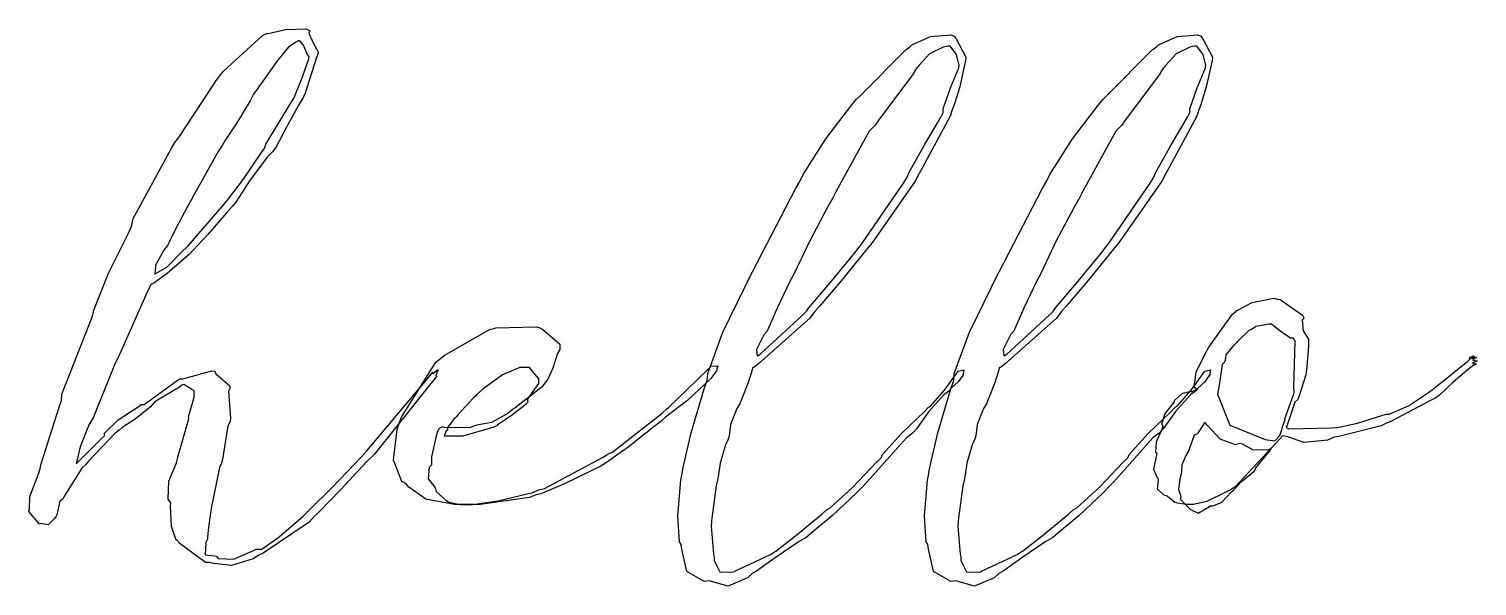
# Model space of a CAD drawing. Extents: x 0 to 34.6, y 0.2 to 6.
# Drawn here: x 0 to 14.92, y 0.22 to 5.97 of the extents above; entities that cross this region are included whole.
import ezdxf

# ---------------------------------------------------------------- set-up
doc = ezdxf.new("R2010")
doc.units = 0
doc.layers.get('0').update_dxf_attribs({"linetype": 'CONTINUOUS'})

msp = doc.modelspace()

# ---------------------------------------------------------------- linework, layer by layer
at = {"color": 0}
for p, q in [((2.00367, 5.53007), (2.40605, 5.8994)), ((2.40605, 5.8994), (2.44464, 5.92145)), ((2.44464, 5.92145), (2.46255, 5.92145)), ((2.46255, 5.92145), (2.64308, 5.96)), ((2.64308, 5.96), (2.8553, 5.96692)), ((2.74919, 5.83046), (2.6734, 5.78086)), ((2.77537, 5.84426), (2.74919, 5.83046)), ((2.78777, 5.84426), (2.77537, 5.84426)), ((2.82636, 5.80016), (2.78777, 5.84426)), ((2.8553, 5.96692), (2.89112, 5.949)), ((2.89112, 5.949), (2.88286, 5.92282)), ((2.88286, 5.92282), (2.92558, 5.82358)), ((2.92558, 5.82358), (2.97794, 5.73264)), ((9.0992, 5.80429), (9.29072, 5.88836)), ((9.29072, 5.88836), (9.50433, 5.90765)), ((9.50433, 5.90765), (9.53604, 5.89386)), ((9.53604, 5.89386), (9.55393, 5.86631)), ((9.55393, 5.86631), (9.65454, 5.67475)), ((11.6417, 5.80429), (11.8332, 5.88836)), ((11.8332, 5.88836), (12.0468, 5.90765)), ((12.0468, 5.90765), (12.0785, 5.89386)), ((12.0785, 5.89386), (12.0964, 5.86631)), ((12.0964, 5.86631), (12.197, 5.67475)), ((2.59347, 5.68441), (2.56866, 5.65686)), ((2.61276, 5.70921), (2.59347, 5.68441)), ((2.6734, 5.78086), (2.61276, 5.70921)), ((2.86356, 5.70646), (2.82636, 5.80016)), ((2.88561, 5.68441), (2.86356, 5.70646)), ((2.88148, 5.65824), (2.88561, 5.68441)), ((2.97381, 5.70646), (2.96278, 5.672)), ((2.97794, 5.73264), (2.97381, 5.70646)), ((8.56728, 5.27925), (9.03443, 5.75331)), ((9.03443, 5.75331), (9.07852, 5.78362)), ((9.07852, 5.78362), (9.0992, 5.80429)), ((9.27971, 5.71197), (9.17222, 5.59209)), ((9.42026, 5.77811), (9.27971, 5.71197)), ((9.4699, 5.78915), (9.42026, 5.77811)), ((9.49194, 5.78915), (9.4699, 5.78915)), ((9.55809, 5.70371), (9.49194, 5.78915)), ((9.58152, 5.60447), (9.55809, 5.70371)), ((9.65454, 5.67475), (9.65179, 5.64032)), ((11.1097, 5.27925), (11.5769, 5.75331)), ((11.5769, 5.75331), (11.621, 5.78362)), ((11.621, 5.78362), (11.6417, 5.80429)), ((11.8222, 5.71197), (11.7147, 5.59209)), ((11.9628, 5.77811), (11.8222, 5.71197)), ((12.0124, 5.78915), (11.9628, 5.77811)), ((12.0344, 5.78915), (12.0124, 5.78915)), ((12.1006, 5.70371), (12.0344, 5.78915)), ((12.124, 5.60447), (12.1006, 5.70371)), ((12.197, 5.67475), (12.1943, 5.64032)), ((1.97611, 5.49698), (2.00367, 5.53007)), ((2.56866, 5.65686), (2.33853, 5.33301)), ((2.81395, 5.46255), (2.88148, 5.65824)), ((2.96278, 5.672), (2.84427, 5.30408)), ((9.13917, 5.55212), (9.10608, 5.49286)), ((9.17222, 5.59209), (9.13917, 5.55212)), ((9.49745, 5.36056), (9.58152, 5.56588)), ((9.58564, 5.59622), (9.58152, 5.60447)), ((9.58152, 5.56588), (9.58564, 5.59622)), ((9.63662, 5.5783), (9.59115, 5.36885)), ((9.65179, 5.64032), (9.63662, 5.5783)), ((11.6816, 5.55212), (11.6485, 5.49286)), ((11.7147, 5.59209), (11.6816, 5.55212)), ((12.0399, 5.36056), (12.124, 5.56588)), ((12.1281, 5.59622), (12.124, 5.60447)), ((12.124, 5.56588), (12.1281, 5.59622)), ((12.1791, 5.5783), (12.1336, 5.36885)), ((12.1943, 5.64032), (12.1791, 5.5783)), ((1.54065, 4.84932), (1.93614, 5.45013)), ((1.93614, 5.45013), (1.97611, 5.49698)), ((2.74643, 5.29442), (2.81395, 5.46255)), ((9.10608, 5.49286), (8.75743, 5.03121)), ((11.6485, 5.49286), (11.2999, 5.03121)), ((2.27652, 5.22552), (2.13872, 4.99953)), ((2.31235, 5.29304), (2.27652, 5.22552)), ((2.33853, 5.33301), (2.31235, 5.29304)), ((2.44051, 4.77905), (2.72162, 5.24207)), ((2.72162, 5.24207), (2.7423, 5.28204)), ((2.7423, 5.28204), (2.74643, 5.29442)), ((2.82498, 5.25999), (2.78226, 5.19105)), ((2.84427, 5.30408), (2.82498, 5.25999)), ((8.47908, 5.18418), (8.52731, 5.24344)), ((8.52731, 5.24344), (8.56728, 5.27925)), ((9.42026, 5.14283), (9.49745, 5.36056)), ((9.59115, 5.36885), (9.53463, 5.18418)), ((11.0216, 5.18418), (11.0698, 5.24344)), ((11.0698, 5.24344), (11.1097, 5.27925)), ((11.9628, 5.14283), (12.0399, 5.36056)), ((12.1336, 5.36885), (12.0771, 5.18418)), ((2.78226, 5.19105), (2.65272, 4.95268)), ((8.21034, 4.83415), (8.47908, 5.18418)), ((9.39684, 5.05601), (9.42026, 5.10565)), ((9.42026, 5.10565), (9.42026, 5.14283)), ((9.51399, 5.1332), (9.49194, 5.06843)), ((9.53463, 5.18418), (9.51399, 5.1332)), ((10.7528, 4.83415), (11.0216, 5.18418)), ((11.9393, 5.05601), (11.9628, 5.10565)), ((11.9628, 5.10565), (11.9628, 5.14283)), ((12.0565, 5.1332), (12.0344, 5.06843)), ((12.0771, 5.18418), (12.0565, 5.1332)), ((2.13872, 4.99953), (2.01469, 4.81348)), ((2.65272, 4.95268), (2.54386, 4.75287)), ((8.72024, 4.97336), (8.6596, 4.91409)), ((8.75743, 5.03121), (8.72024, 4.97336)), ((9.49194, 5.06843), (9.20806, 4.53789)), ((9.22457, 4.76525), (9.39684, 5.05601)), ((11.2627, 4.97336), (11.2021, 4.91409)), ((11.2999, 5.03121), (11.2627, 4.97336)), ((12.0344, 5.06843), (11.7505, 4.53789)), ((11.7671, 4.76525), (11.9393, 5.05601)), ((1.46348, 4.72944), (1.50206, 4.79697)), ((1.50206, 4.79697), (1.54065, 4.84932)), ((2.01469, 4.81348), (1.98713, 4.76388)), ((2.4281, 4.74183), (2.44051, 4.77905)), ((7.97885, 4.46761), (8.21034, 4.83415)), ((8.6596, 4.91409), (8.31508, 4.28706)), ((10.5213, 4.46761), (10.7528, 4.83415)), ((11.2021, 4.91409), (10.8575, 4.28706)), ((1.06798, 4.00459), (1.46348, 4.72944)), ((1.94717, 4.70186), (1.69774, 4.25263)), ((1.98713, 4.76388), (1.94717, 4.70186)), ((2.20762, 4.4166), (2.39503, 4.69223)), ((2.45153, 4.64538), (2.26963, 4.40147)), ((2.39503, 4.69223), (2.4281, 4.74183)), ((2.51079, 4.70323), (2.45153, 4.64538)), ((2.54386, 4.75287), (2.51079, 4.70323)), ((9.06748, 4.48412), (9.22457, 4.76525)), ((11.61, 4.48412), (11.7671, 4.76525)), ((9.05097, 4.43865), (9.06748, 4.48412)), ((9.20806, 4.53789), (9.17222, 4.47724)), ((11.5934, 4.43865), (11.61, 4.48412)), ((11.7505, 4.53789), (11.7147, 4.47724)), ((2.04501, 4.20028), (2.20762, 4.4166)), ((2.26963, 4.40147), (2.12907, 4.18236)), ((7.90028, 4.32015), (7.94854, 4.40009)), ((7.94854, 4.40009), (7.97885, 4.46761)), ((8.58933, 3.76206), (9.01238, 4.37804)), ((9.13363, 4.39872), (8.72712, 3.81716)), ((9.01238, 4.37804), (9.05097, 4.43865)), ((9.17222, 4.47724), (9.13363, 4.39872)), ((10.4428, 4.32015), (10.491, 4.40009)), ((10.491, 4.40009), (10.5213, 4.46761)), ((11.1318, 3.76206), (11.5548, 4.37804)), ((11.6761, 4.39872), (11.2696, 3.81716)), ((11.5548, 4.37804), (11.5934, 4.43865)), ((11.7147, 4.47724), (11.6761, 4.39872)), ((1.67294, 4.20716), (1.63298, 4.13688)), ((1.69774, 4.25263), (1.67294, 4.20716)), ((1.98989, 4.13551), (2.02572, 4.17961)), ((2.02572, 4.17961), (2.04501, 4.20028)), ((2.12907, 4.18236), (2.09186, 4.13551)), ((7.45518, 3.46163), (7.90028, 4.32015)), ((8.27927, 4.21816), (8.22551, 4.12309)), ((8.31508, 4.28706), (8.27927, 4.21816)), ((9.99765, 3.46163), (10.4428, 4.32015)), ((10.8217, 4.21816), (10.768, 4.12309)), ((10.8575, 4.28706), (10.8217, 4.21816)), ((1.63298, 4.13688), (1.51584, 3.9164)), ((1.63987, 3.73034), (1.98989, 4.13551)), ((2.03399, 4.07074), (1.83968, 3.8475)), ((2.09186, 4.13551), (2.03399, 4.07074)), ((8.22551, 4.12309), (8.04499, 3.78135)), ((10.768, 4.12309), (10.5875, 3.78135)), ((1.01975, 3.85576), (1.05558, 3.93153)), ((1.05558, 3.93153), (1.06798, 4.00459)), ((1.51584, 3.9164), (1.44143, 3.76894)), ((0.818554, 3.44923), (1.01975, 3.85576)), ((1.42489, 3.73309), (1.38768, 3.68762)), ((1.44143, 3.76894), (1.42489, 3.73309)), ((1.83968, 3.8475), (1.68672, 3.68212)), ((8.04499, 3.78135), (7.91545, 3.51262)), ((8.55486, 3.71658), (8.58933, 3.76206)), ((8.68165, 3.75514), (8.6155, 3.67661)), ((8.72712, 3.81716), (8.68165, 3.75514)), ((10.5875, 3.78135), (10.4579, 3.51262)), ((11.0973, 3.71658), (11.1318, 3.76206)), ((11.2241, 3.75514), (11.158, 3.67661)), ((11.2696, 3.81716), (11.2241, 3.75514)), ((1.38768, 3.68762), (1.30225, 3.53191)), ((1.41938, 3.51262), (1.58474, 3.67799)), ((1.5999, 3.6008), (1.42076, 3.4451)), ((1.58474, 3.67799), (1.61782, 3.71105)), ((1.65089, 3.6449), (1.5999, 3.6008)), ((1.61782, 3.71105), (1.63987, 3.73034)), ((1.68672, 3.68212), (1.65089, 3.6449)), ((8.25168, 3.3445), (8.51076, 3.65732)), ((8.6155, 3.67661), (8.36884, 3.37068)), ((8.51076, 3.65732), (8.55486, 3.71658)), ((10.7942, 3.3445), (11.0532, 3.65732)), ((11.158, 3.67661), (10.9113, 3.37068)), ((11.0532, 3.65732), (11.0973, 3.71658)), ((0.665593, 3.06889), (0.818554, 3.44923)), ((1.42076, 3.4451), (1.28295, 3.34725)), ((1.29673, 3.46025), (1.2926, 3.44647)), ((1.2926, 3.44647), (1.29673, 3.44096)), ((1.30225, 3.53191), (1.29673, 3.46025)), ((1.29673, 3.44096), (1.41938, 3.51262)), ((7.41938, 3.39135), (7.45518, 3.46163)), ((7.8879, 3.45199), (7.84518, 3.37068)), ((7.91545, 3.51262), (7.8879, 3.45199)), ((9.96184, 3.39135), (9.99765, 3.46163)), ((10.4304, 3.45199), (10.3876, 3.37068)), ((10.4579, 3.51262), (10.4304, 3.45199)), ((1.25402, 3.33072), (1.21405, 3.25355)), ((1.28295, 3.34725), (1.25402, 3.33072)), ((7.15063, 2.84014), (7.37803, 3.30454)), ((7.37803, 3.30454), (7.41938, 3.39135)), ((7.84518, 3.37068), (7.71151, 3.08956)), ((8.03674, 3.09094), (8.25168, 3.3445)), ((8.36884, 3.37068), (8.14973, 3.11161)), ((9.69313, 2.84014), (9.9205, 3.30454)), ((9.9205, 3.30454), (9.96184, 3.39135)), ((10.3876, 3.37068), (10.254, 3.08956)), ((10.5792, 3.09094), (10.7942, 3.3445)), ((10.9113, 3.37068), (10.6922, 3.11161)), ((1.21405, 3.25355), (0.94258, 2.6417)), ((12.4409, 3.062), (12.6077, 3.14606)), ((12.6077, 3.14606), (12.8309, 3.19016)), ((12.8309, 3.19016), (12.8681, 3.18189)), ((12.8681, 3.18189), (12.8957, 3.17776)), ((12.8957, 3.17776), (13.1244, 3.01653)), ((0.622875, 2.92833), (0.653189, 3.0055)), ((0.653189, 3.0055), (0.665593, 3.06889)), ((7.53512, 2.61552), (7.9678, 3.01101)), ((7.71151, 3.08956), (7.62469, 2.8925)), ((7.9678, 3.01101), (8.01469, 3.06062)), ((8.01469, 3.06062), (8.03674, 3.09094)), ((8.09734, 3.05511), (8.04362, 2.98208)), ((8.14973, 3.11161), (8.09734, 3.05511)), ((10.0776, 2.61552), (10.5103, 3.01101)), ((10.254, 3.08956), (10.1672, 2.8925)), ((10.5103, 3.01101), (10.5572, 3.06062)), ((10.5572, 3.06062), (10.5792, 3.09094)), ((10.6398, 3.05511), (10.5861, 2.98208)), ((10.6922, 3.11161), (10.6398, 3.05511)), ((12.1598, 2.68718), (12.4024, 3.02479)), ((12.4024, 3.02479), (12.4327, 3.0496)), ((12.4327, 3.0496), (12.4409, 3.062)), ((13.1382, 2.98897), (13.1217, 2.96554)), ((13.1244, 3.01653), (13.1382, 2.98897)), ((0.334863, 2.20211), (0.622875, 2.92833)), ((4.27881, 2.60174), (4.74458, 2.8677)), ((4.74458, 2.8677), (4.79005, 2.87872)), ((4.79005, 2.87872), (4.81072, 2.88699)), ((4.81072, 2.88699), (5.22965, 2.89526)), ((5.22965, 2.89526), (5.26411, 2.88423)), ((5.26411, 2.88423), (5.29304, 2.86907)), ((5.29304, 2.86907), (5.46806, 2.71611)), ((6.99354, 2.41294), (7.15063, 2.84014)), ((8.04362, 2.98208), (7.52133, 2.51768)), ((7.60677, 2.85116), (7.57093, 2.81258)), ((7.62469, 2.8925), (7.60677, 2.85116)), ((9.53604, 2.41294), (9.69313, 2.84014)), ((10.5861, 2.98208), (10.0638, 2.51768)), ((10.1492, 2.85116), (10.1134, 2.81258)), ((10.1672, 2.8925), (10.1492, 2.85116)), ((12.5718, 2.85667), (12.4547, 2.74505)), ((12.598, 2.8677), (12.5718, 2.85667)), ((12.6091, 2.87596), (12.598, 2.8677)), ((12.6463, 2.89801), (12.6091, 2.87596)), ((12.7413, 2.91731), (12.6463, 2.89801)), ((12.7744, 2.92282), (12.7413, 2.91731)), ((12.8047, 2.92282), (12.7744, 2.92282)), ((12.8957, 2.84978), (12.8047, 2.92282)), ((13.0004, 2.77813), (12.8957, 2.84978)), ((13.1217, 2.96554), (13.1313, 2.8553)), ((13.1313, 2.8553), (13.1864, 2.76986)), ((5.46806, 2.71611), (5.46806, 2.66375)), ((7.57093, 2.81258), (7.49653, 2.66375)), ((10.1134, 2.81258), (10.039, 2.66375)), ((12.146, 2.66375), (12.1598, 2.68718)), ((12.4134, 2.70371), (12.3348, 2.60725)), ((12.4437, 2.72989), (12.4134, 2.70371)), ((12.4547, 2.74505), (12.4437, 2.72989)), ((13.0335, 2.7795), (13.0004, 2.77813)), ((13.0487, 2.74781), (13.0335, 2.7795)), ((13.0349, 2.27101), (13.0487, 2.74781)), ((13.1864, 2.70095), (13.1699, 2.48047)), ((13.1864, 2.76986), (13.1878, 2.74643)), ((13.1878, 2.74643), (13.1864, 2.70095)), ((0.917773, 2.58107), (0.8847, 2.52181)), ((0.94258, 2.6417), (0.917773, 2.58107)), ((4.19199, 2.53146), (4.23884, 2.57004)), ((4.23884, 2.57004), (4.27881, 2.60174)), ((5.44601, 2.61965), (5.39778, 2.46944)), ((5.46806, 2.66375), (5.44601, 2.61965)), ((7.49653, 2.66375), (7.50478, 2.60036)), ((7.50478, 2.60036), (7.50757, 2.5976)), ((7.50757, 2.5976), (7.53512, 2.61552)), ((10.039, 2.66375), (10.0473, 2.60036)), ((10.0473, 2.60036), (10.05, 2.5976)), ((10.05, 2.5976), (10.0776, 2.61552)), ((12.0303, 2.43224), (12.1281, 2.62654)), ((12.1281, 2.62654), (12.146, 2.66375)), ((12.3293, 2.54937), (12.3224, 2.53146)), ((12.3348, 2.60725), (12.3293, 2.54937)), ((14.4791, 2.25998), (14.8291, 2.5411)), ((14.8291, 2.5411), (14.858, 2.57004)), ((14.8415, 2.57555), (14.8787, 2.59209)), ((14.8539, 2.57004), (14.8415, 2.57555)), ((14.858, 2.57004), (14.8539, 2.57004)), ((14.8814, 2.58933), (14.8566, 2.57693)), ((14.8566, 2.57693), (14.9007, 2.58796)), ((14.8924, 2.58382), (14.8676, 2.56866)), ((14.8676, 2.56866), (14.9049, 2.58107)), ((14.8787, 2.59209), (14.8911, 2.59209)), ((14.9117, 2.53972), (14.8787, 2.51906)), ((14.9076, 2.57693), (14.8801, 2.5535)), ((14.8801, 2.5535), (14.9242, 2.54524)), ((14.8911, 2.59209), (14.8814, 2.58933)), ((14.9021, 2.58658), (14.8924, 2.58382)), ((14.9007, 2.58796), (14.9021, 2.58658)), ((14.9049, 2.58107), (14.9187, 2.58107)), ((14.9187, 2.58107), (14.9076, 2.57693)), ((14.9242, 2.54248), (14.9117, 2.53972)), ((14.9242, 2.54524), (14.9242, 2.54248)), ((0.8847, 2.52181), (0.679372, 2.01056)), ((1.58474, 2.3592), (1.88378, 2.44326)), ((1.88378, 2.44326), (1.90996, 2.43775)), ((1.90996, 2.43775), (1.9265, 2.40743)), ((1.9265, 2.40743), (2.0643, 2.29168)), ((3.83646, 1.96508), (4.19199, 2.53146)), ((4.10104, 2.35507), (4.15893, 2.42673)), ((4.15893, 2.42673), (4.15756, 2.42535)), ((4.15756, 2.42535), (4.16031, 2.41432)), ((4.16031, 2.41432), (4.20853, 2.45153)), ((4.20578, 2.43499), (4.19199, 2.38814)), ((4.21404, 2.44878), (4.20578, 2.43499)), ((4.20853, 2.45153), (4.21404, 2.44878)), ((4.87825, 2.39916), (4.8562, 2.38263)), ((5.05876, 2.47633), (4.87825, 2.39916)), ((5.12632, 2.47633), (5.05876, 2.47633)), ((5.15662, 2.47633), (5.12632, 2.47633)), ((5.25032, 2.36472), (5.15662, 2.47633)), ((5.39778, 2.46944), (5.34402, 2.35093)), ((6.77997, 2.24482), (6.99216, 2.45153)), ((6.98941, 2.34404), (6.99354, 2.41294)), ((6.99216, 2.45153), (7.0225, 2.48185)), ((7.0225, 2.48185), (7.02938, 2.49011)), ((7.0776, 2.43224), (7.02525, 2.36472)), ((7.02938, 2.49011), (7.09828, 2.49287)), ((7.08311, 2.43499), (7.0776, 2.43224)), ((7.0914, 2.47909), (7.08311, 2.43499)), ((7.09965, 2.48736), (7.0914, 2.47909)), ((7.09828, 2.49287), (7.09965, 2.48736)), ((7.46069, 2.47496), (7.43176, 2.38263)), ((7.46898, 2.47633), (7.46069, 2.47496)), ((7.52133, 2.51768), (7.46898, 2.47633)), ((9.43405, 2.24207), (9.55809, 2.4157)), ((9.53188, 2.34404), (9.53604, 2.41294)), ((9.55809, 2.4157), (9.5746, 2.43775)), ((9.5746, 2.43775), (9.63387, 2.45291)), ((9.5746, 2.43775), (9.5746, 2.43775)), ((9.6187, 2.38952), (9.5746, 2.33026)), ((9.62974, 2.41019), (9.6187, 2.38952)), ((9.63112, 2.43499), (9.62283, 2.38814)), ((9.62283, 2.38814), (9.62974, 2.41019)), ((9.62974, 2.41019), (9.62974, 2.41019)), ((9.63524, 2.44878), (9.63112, 2.43499)), ((9.63387, 2.45291), (9.63524, 2.44878)), ((10.0032, 2.47496), (9.97423, 2.38263)), ((10.0114, 2.47633), (10.0032, 2.47496)), ((10.0638, 2.51768), (10.0114, 2.47633)), ((11.9765, 2.24207), (12.1006, 2.4157)), ((12.0082, 2.27514), (12.0303, 2.43224)), ((12.1006, 2.4157), (12.1171, 2.43775)), ((12.1171, 2.43775), (12.1763, 2.45291)), ((12.1171, 2.43775), (12.1171, 2.43775)), ((12.1612, 2.38952), (12.1171, 2.33026)), ((12.1722, 2.41019), (12.1612, 2.38952)), ((12.1736, 2.43499), (12.1653, 2.38814)), ((12.1653, 2.38814), (12.1722, 2.41019)), ((12.1722, 2.41019), (12.1722, 2.41019)), ((12.1777, 2.44878), (12.1736, 2.43499)), ((12.1763, 2.45291), (12.1777, 2.44878)), ((12.2962, 2.50803), (12.2687, 2.3151)), ((12.3224, 2.53146), (12.2962, 2.50803)), ((13.1603, 2.40192), (13.0872, 2.17317)), ((13.1658, 2.45429), (13.1603, 2.40192)), ((13.1699, 2.48047), (13.1658, 2.45429)), ((14.8594, 2.48047), (14.6789, 2.32613)), ((14.9187, 2.51492), (14.8594, 2.48047)), ((14.8787, 2.51906), (14.9187, 2.51492)), ((14.9187, 2.51492), (14.9187, 2.51492)), ((1.18649, 2.096), (1.52411, 2.34404)), ((1.54892, 2.27239), (1.32154, 2.14009)), ((1.52411, 2.34404), (1.55718, 2.36058)), ((1.57372, 2.29443), (1.54892, 2.27239)), ((1.55718, 2.36058), (1.58474, 2.3592)), ((1.59301, 2.3027), (1.57372, 2.29443)), ((1.68258, 2.24758), (1.59301, 2.3027)), ((1.7005, 2.23931), (1.68258, 2.24758)), ((1.7005, 2.17179), (1.7005, 2.23931)), ((2.06981, 2.26687), (2.05466, 2.23104)), ((2.0643, 2.29168), (2.06981, 2.26687)), ((3.78686, 1.98162), (4.10104, 2.35507)), ((4.12722, 2.29443), (3.84471, 1.9389)), ((4.20303, 2.38814), (4.12722, 2.29443)), ((4.19199, 2.38814), (4.20303, 2.38814)), ((4.20303, 2.38814), (4.20303, 2.38814)), ((4.67981, 2.25723), (4.61366, 2.19797)), ((4.8121, 2.35231), (4.67981, 2.25723)), ((4.8562, 2.38263), (4.8121, 2.35231)), ((5.28616, 2.2779), (5.01054, 2.06017)), ((5.13733, 2.1456), (5.25307, 2.31097)), ((5.25307, 2.36609), (5.25032, 2.36472)), ((5.25307, 2.31097), (5.25307, 2.36609)), ((5.31922, 2.32199), (5.28616, 2.2779)), ((5.34402, 2.35093), (5.31922, 2.32199)), ((6.58978, 2.06568), (6.77997, 2.24482)), ((7.02525, 2.36472), (6.7896, 2.13872)), ((6.82265, 1.80248), (6.95773, 2.25723)), ((6.95773, 2.25723), (6.98941, 2.34404)), ((7.41384, 2.33026), (7.33531, 2.12907)), ((7.42488, 2.36609), (7.41384, 2.33026)), ((7.43176, 2.38263), (7.42488, 2.36609)), ((9.29072, 2.07946), (9.43405, 2.24207)), ((9.36516, 1.80248), (9.5002, 2.25723)), ((9.50158, 2.25998), (9.4809, 2.2338)), ((9.5002, 2.25723), (9.53188, 2.34404)), ((9.5746, 2.33026), (9.50158, 2.25998)), ((9.95634, 2.33026), (9.87778, 2.12907)), ((9.96735, 2.36609), (9.95634, 2.33026)), ((9.97423, 2.38263), (9.96735, 2.36609)), ((11.8332, 2.07946), (11.9765, 2.24207)), ((11.9862, 2.22829), (12.0303, 2.24896)), ((12.0303, 2.25585), (12.0082, 2.27514)), ((12.044, 2.25998), (12.0234, 2.2338)), ((12.0303, 2.24896), (12.0303, 2.25585)), ((12.1171, 2.33026), (12.044, 2.25998)), ((12.2673, 2.29443), (12.2494, 2.20073)), ((12.2687, 2.3151), (12.2673, 2.29443)), ((13.039, 2.21726), (13.0349, 2.27101)), ((14.4239, 2.22002), (14.4611, 2.24482)), ((14.4611, 2.24482), (14.4791, 2.25998)), ((14.6789, 2.32613), (14.5383, 2.1897)), ((0.310059, 2.06843), (0.333485, 2.13458)), ((0.333485, 2.13458), (0.334863, 2.20211)), ((1.12172, 2.07119), (1.1548, 2.096)), ((1.1548, 2.096), (1.18649, 2.096)), ((1.2926, 2.11805), (1.24988, 2.06981)), ((1.32154, 2.14009), (1.2926, 2.11805)), ((1.64124, 1.96922), (1.7005, 2.17179)), ((2.05466, 2.23104), (2.07395, 1.95406)), ((4.5751, 2.16076), (4.41798, 1.98713)), ((4.60266, 2.18419), (4.5751, 2.16076)), ((4.61366, 2.19797), (4.60266, 2.18419)), ((4.96782, 1.983), (5.12353, 2.10151)), ((5.12353, 2.10151), (5.14283, 2.12356)), ((5.14283, 2.12356), (5.13733, 2.1456)), ((6.7896, 2.13872), (6.55948, 1.96371)), ((7.32564, 2.10151), (7.29396, 2.05328)), ((7.33531, 2.12907), (7.32564, 2.10151)), ((9.42855, 2.19522), (9.27283, 2.02296)), ((9.4809, 2.2338), (9.42855, 2.19522)), ((9.86815, 2.10151), (9.83643, 2.05328)), ((9.87778, 2.12907), (9.86815, 2.10151)), ((11.7064, 1.99678), (11.7933, 2.10702)), ((11.7933, 2.10702), (11.8043, 2.12356)), ((11.8043, 2.12356), (11.807, 2.13734)), ((11.807, 2.13734), (11.8897, 2.21037)), ((11.971, 2.19522), (11.8153, 2.02296)), ((11.8897, 2.21037), (11.898, 2.21175)), ((11.898, 2.21175), (11.9641, 2.22829)), ((11.898, 2.21175), (11.898, 2.21175)), ((11.9641, 2.22829), (11.9862, 2.22829)), ((12.0234, 2.2338), (11.971, 2.19522)), ((11.9862, 2.22829), (11.9862, 2.22829)), ((12.2494, 2.20073), (12.3762, 1.8824)), ((12.9425, 1.94579), (13.0321, 2.19384)), ((13.0459, 2.11805), (12.9673, 1.88102)), ((13.0321, 2.19384), (13.039, 2.21726)), ((13.0776, 2.1456), (13.0459, 2.11805)), ((13.0872, 2.17317), (13.0776, 2.1456)), ((14.4363, 2.1332), (14.0367, 1.92098)), ((14.2172, 2.08084), (14.4239, 2.22002)), ((14.4997, 2.16214), (14.4363, 2.1332)), ((14.5383, 2.1897), (14.4997, 2.16214)), ((0.124024, 1.48277), (0.310059, 2.06843)), ((0.658703, 1.95819), (0.61874, 1.89067)), ((0.679372, 2.01056), (0.658703, 1.95819)), ((0.916397, 1.93752), (1.12172, 2.07119)), ((1.09279, 1.94303), (0.959115, 1.85897)), ((1.24988, 2.06981), (1.09279, 1.94303)), ((1.63711, 1.92236), (1.64538, 1.95268)), ((1.64538, 1.95268), (1.64124, 1.96922)), ((2.07395, 1.95406), (2.06981, 1.91961)), ((3.51675, 1.66329), (3.78686, 1.98162)), ((3.81441, 1.90307), (3.83646, 1.96508)), ((4.37804, 1.94441), (4.31052, 1.8576)), ((4.40422, 1.96922), (4.37804, 1.94441)), ((4.41798, 1.98713), (4.40422, 1.96922)), ((4.93476, 2.00091), (4.76663, 1.90996)), ((4.83552, 1.89067), (4.96782, 1.983)), ((4.97748, 2.04088), (4.93476, 2.00091)), ((5.01054, 2.06017), (4.97748, 2.04088)), ((6.01652, 1.60679), (6.52501, 2.00642)), ((6.55948, 1.96371), (6.50984, 1.91961)), ((6.52501, 2.00642), (6.57049, 2.04639)), ((6.57049, 2.04639), (6.58978, 2.06568)), ((7.29396, 2.05328), (7.22919, 1.88929)), ((8.99308, 1.79558), (9.23011, 2.02296)), ((9.27283, 2.02296), (9.14467, 1.84244)), ((9.23011, 2.02296), (9.26592, 2.06292)), ((9.26592, 2.06292), (9.29072, 2.07946)), ((9.83643, 2.05328), (9.77166, 1.88929)), ((11.5356, 1.79558), (11.7726, 2.02296)), ((11.6748, 1.88791), (11.7064, 1.99678)), ((11.8153, 2.02296), (11.6871, 1.84244)), ((11.7726, 2.02296), (11.8084, 2.06292)), ((11.8084, 2.06292), (11.8332, 2.07946)), ((12.9453, 1.93614), (12.9425, 1.94579)), ((13.6922, 1.90169), (13.9444, 1.98024)), ((13.9444, 1.98024), (13.9871, 1.99678)), ((13.9871, 1.99678), (14.0188, 1.9954)), ((14.0188, 1.9954), (14.2172, 2.08084)), ((0.61874, 1.89067), (0.525032, 1.65916)), ((0.886079, 1.79972), (0.609092, 1.5062)), ((0.774457, 1.77078), (0.775836, 1.79972)), ((0.775836, 1.79972), (0.916397, 1.93752)), ((0.928797, 1.83141), (0.886079, 1.79972)), ((0.959115, 1.85897), (0.928797, 1.83141)), ((1.53651, 1.56407), (1.63711, 1.92236)), ((2.04639, 1.87413), (1.99126, 1.52824)), ((2.06981, 1.91961), (2.04639, 1.87413)), ((3.84471, 1.9389), (3.61047, 1.64676)), ((3.75514, 1.51997), (3.79236, 1.83692)), ((3.79236, 1.83692), (3.81441, 1.90307)), ((4.20303, 1.8011), (4.14514, 1.55581)), ((4.22233, 1.84244), (4.20303, 1.8011)), ((4.22508, 1.84795), (4.22233, 1.84244)), ((4.25125, 1.86035), (4.22508, 1.84795)), ((4.26089, 1.86449), (4.25125, 1.86035)), ((4.28018, 1.85622), (4.26089, 1.86449)), ((4.2981, 1.82315), (4.27605, 1.77216)), ((4.54064, 1.85346), (4.28018, 1.85622)), ((4.31052, 1.83141), (4.2981, 1.82315)), ((4.31052, 1.8576), (4.3119, 1.83692)), ((4.3119, 1.83692), (4.31052, 1.83141)), ((4.47312, 1.77078), (4.79418, 1.86311)), ((4.58061, 1.87), (4.54064, 1.85346)), ((4.61366, 1.88102), (4.58061, 1.87)), ((4.76663, 1.90996), (4.61366, 1.88102)), ((4.79418, 1.86311), (4.82865, 1.88102)), ((4.82865, 1.88102), (4.83552, 1.89067)), ((6.43957, 1.86449), (6.17499, 1.65503)), ((6.50984, 1.91961), (6.43957, 1.86449)), ((6.73724, 1.43178), (6.82265, 1.80248)), ((7.22919, 1.88929), (7.2154, 1.77216)), ((8.79602, 1.58061), (8.99308, 1.79558)), ((9.10608, 1.79834), (9.04131, 1.75286)), ((9.14467, 1.84244), (9.10608, 1.79834)), ((9.27971, 1.43178), (9.36516, 1.80248)), ((9.77166, 1.88929), (9.7579, 1.77216)), ((11.3385, 1.58061), (11.5356, 1.79558)), ((11.6485, 1.79834), (11.5838, 1.75286)), ((11.6196, 1.71152), (11.6803, 1.85208)), ((11.6871, 1.84244), (11.6485, 1.79834)), ((11.6885, 1.87551), (11.6748, 1.88791)), ((11.6803, 1.85208), (11.6885, 1.87551)), ((12.0413, 1.79283), (12.0082, 1.77905)), ((12.0496, 1.80661), (12.0413, 1.79283)), ((12.1047, 1.88791), (12.0496, 1.80661)), ((12.1074, 1.90307), (12.1047, 1.88791)), ((12.1102, 1.90307), (12.1074, 1.90307)), ((12.1185, 1.91134), (12.1102, 1.90307)), ((12.1185, 1.90307), (12.1185, 1.91409)), ((12.1185, 1.91409), (12.1185, 1.91134)), ((12.124, 1.90307), (12.1185, 1.90307)), ((12.146, 1.87827), (12.124, 1.90307)), ((12.2769, 1.73909), (12.146, 1.87827)), ((12.3762, 1.8824), (12.74, 1.73495)), ((12.8902, 1.77629), (12.937, 1.91409)), ((12.937, 1.91409), (12.9453, 1.93614)), ((12.9673, 1.88102), (12.9563, 1.85897)), ((12.9563, 1.85897), (12.9853, 1.84519)), ((12.9853, 1.84519), (13.4249, 1.85346)), ((13.4249, 1.85346), (13.4689, 1.85897)), ((13.4689, 1.85897), (13.4869, 1.85897)), ((13.4869, 1.85897), (13.6922, 1.90169)), ((13.9375, 1.87551), (13.4979, 1.76664)), ((13.9926, 1.90307), (13.9375, 1.87551)), ((14.0367, 1.92098), (13.9926, 1.90307)), ((0.525032, 1.65916), (0.490583, 1.51171)), ((0.496094, 1.49793), (0.744142, 1.74322)), ((0.744142, 1.74322), (0.774457, 1.77078)), ((3.48093, 1.61644), (3.51675, 1.66329)), ((3.61047, 1.64676), (3.55808, 1.58337)), ((4.27605, 1.77216), (4.27743, 1.77078)), ((4.27743, 1.77078), (4.27743, 1.77078)), ((4.27743, 1.77078), (4.33532, 1.77078)), ((4.33532, 1.77078), (4.35462, 1.77078)), ((4.35462, 1.77078), (4.47312, 1.77078)), ((6.17499, 1.65503), (5.94071, 1.49104)), ((7.17822, 1.67845), (7.12308, 1.48966)), ((7.20439, 1.73771), (7.17822, 1.67845)), ((7.2154, 1.77216), (7.20439, 1.73771)), ((9.04131, 1.75286), (8.63618, 1.29673)), ((9.72069, 1.67845), (9.66555, 1.48966)), ((9.74686, 1.73771), (9.72069, 1.67845)), ((9.7579, 1.77216), (9.74686, 1.73771)), ((11.5838, 1.75286), (11.1786, 1.29673)), ((11.6141, 1.60128), (11.6196, 1.71152)), ((12.0082, 1.77905), (11.9545, 1.62471)), ((12.4354, 1.67983), (12.2769, 1.73909)), ((12.8585, 1.70188), (12.4272, 1.24161)), ((12.4713, 1.69361), (12.4354, 1.67983)), ((12.5057, 1.68534), (12.4713, 1.69361)), ((12.6146, 1.62746), (12.5057, 1.68534)), ((12.74, 1.73495), (12.8405, 1.72117)), ((12.8405, 1.72117), (12.8902, 1.77629)), ((12.8405, 1.72117), (12.8405, 1.72117)), ((12.9177, 1.77078), (12.8585, 1.70188)), ((12.9605, 1.76389), (12.9177, 1.77078)), ((13.1437, 1.70326), (12.9605, 1.76389)), ((13.3835, 1.72668), (13.1437, 1.70326)), ((13.4524, 1.75975), (13.3835, 1.72668)), ((13.4979, 1.76664), (13.4524, 1.75975)), ((0.490583, 1.51171), (0.482314, 1.48415)), ((0.482314, 1.48415), (0.496094, 1.49793)), ((0.609092, 1.5062), (0.581533, 1.47312)), ((1.44005, 1.30362), (1.5186, 1.49517)), ((1.5186, 1.49517), (1.52962, 1.53376)), ((1.52962, 1.53376), (1.53651, 1.56407)), ((1.99126, 1.52824), (1.98162, 1.48966)), ((3.12401, 1.24024), (3.4258, 1.55581)), ((3.47955, 1.50757), (3.20807, 1.21543)), ((3.4258, 1.55581), (3.48093, 1.61644)), ((3.55808, 1.58337), (3.47955, 1.50757)), ((3.84059, 1.29949), (3.75514, 1.51997)), ((4.14514, 1.55581), (4.14514, 1.47312)), ((5.31234, 1.22783), (5.90903, 1.54754)), ((5.90903, 1.54754), (5.96417, 1.58337)), ((5.96417, 1.58337), (6.01652, 1.60679)), ((8.48734, 1.23886), (8.73538, 1.50068)), ((8.73538, 1.50068), (8.78085, 1.54478)), ((8.78085, 1.54478), (8.79602, 1.58061)), ((11.0298, 1.23886), (11.2779, 1.50068)), ((11.2779, 1.50068), (11.3234, 1.54478)), ((11.3234, 1.54478), (11.3385, 1.58061)), ((11.5921, 1.42765), (11.6251, 1.57234)), ((11.6279, 1.59439), (11.6141, 1.60128)), ((11.6251, 1.57234), (11.6279, 1.59439)), ((11.9255, 1.57648), (11.8801, 1.47312)), ((11.9476, 1.60541), (11.9255, 1.57648)), ((11.9545, 1.62471), (11.9476, 1.60541)), ((12.7593, 1.62333), (12.6146, 1.62746)), ((12.6435, 1.4428), (12.7923, 1.62195)), ((12.802, 1.63849), (12.7593, 1.62333)), ((12.7923, 1.62195), (12.802, 1.63849)), ((0.00689, 1.14653), (0.097841, 1.38631)), ((0.097841, 1.38631), (0.112999, 1.43454)), ((0.112999, 1.43454), (0.124024, 1.48277)), ((0.54157, 1.43729), (0.356912, 1.14377)), ((0.581533, 1.47312), (0.54157, 1.43729)), ((1.96095, 1.44556), (1.88929, 1.09279)), ((1.98162, 1.48966), (1.96095, 1.44556)), ((4.12309, 1.4497), (4.11346, 1.32705)), ((4.14514, 1.47312), (4.12309, 1.4497)), ((5.80704, 1.41938), (5.51766, 1.27606)), ((5.88698, 1.45659), (5.80704, 1.41938)), ((5.94071, 1.49104), (5.88698, 1.45659)), ((6.71795, 1.31327), (6.73033, 1.38493)), ((6.73033, 1.38493), (6.73724, 1.43178)), ((7.1024, 1.35048), (7.09415, 1.31327)), ((7.12308, 1.48966), (7.1024, 1.35048)), ((9.26042, 1.31327), (9.27283, 1.38493)), ((9.27283, 1.38493), (9.27971, 1.43178)), ((9.64487, 1.35048), (9.63662, 1.31327)), ((9.66555, 1.48966), (9.64487, 1.35048)), ((11.6292, 1.33532), (11.5921, 1.42765)), ((11.8759, 1.37942), (11.8635, 1.34221)), ((11.8787, 1.40009), (11.8759, 1.37942)), ((11.8801, 1.47312), (11.8787, 1.40009)), ((12.4933, 1.29811), (12.6242, 1.4056)), ((12.6242, 1.4056), (12.6421, 1.42351)), ((12.6421, 1.42351), (12.6435, 1.4428)), ((1.43316, 1.11759), (1.44005, 1.30362)), ((2.88975, 1.00873), (3.12401, 1.24024)), ((3.20807, 1.21543), (2.99034, 0.988053)), ((3.88056, 1.2802), (3.84059, 1.29949)), ((3.91365, 1.24437), (3.88056, 1.2802)), ((4.08862, 1.11897), (3.91365, 1.24437)), ((4.11346, 1.32705), (4.18098, 1.24161)), ((4.18098, 1.24161), (4.18924, 1.22508)), ((4.18924, 1.22508), (4.19336, 1.19751)), ((4.19336, 1.19751), (4.29673, 1.10519)), ((5.18968, 1.18925), (5.25307, 1.21405)), ((5.25307, 1.21405), (5.31234, 1.22783)), ((5.51766, 1.27606), (5.27237, 1.17547)), ((6.68486, 0.94809), (6.71795, 1.31327)), ((7.08036, 1.25677), (7.03626, 0.923286)), ((7.09415, 1.31327), (7.08036, 1.25677)), ((8.25581, 1.02939), (8.48734, 1.23886)), ((8.58795, 1.24713), (8.52731, 1.18511)), ((8.63618, 1.29673), (8.58795, 1.24713)), ((9.22736, 0.94809), (9.26042, 1.31327)), ((9.62283, 1.25677), (9.57873, 0.923286)), ((9.63662, 1.31327), (9.62283, 1.25677)), ((10.7983, 1.02939), (11.0298, 1.23886)), ((11.1304, 1.24713), (11.0698, 1.18511)), ((11.1786, 1.29673), (11.1304, 1.24713)), ((11.6389, 1.33532), (11.6292, 1.33532)), ((11.6307, 1.22094), (11.6417, 1.31603)), ((11.7009, 1.15617), (11.6307, 1.22094)), ((11.6417, 1.31603), (11.6389, 1.33532)), ((11.8635, 1.34221), (11.8456, 1.22094)), ((11.8456, 1.22094), (11.8663, 1.16169)), ((12.2893, 1.08314), (12.3968, 1.19751)), ((12.3886, 1.21956), (12.3279, 1.18649)), ((12.4272, 1.24161), (12.3886, 1.21956)), ((12.3968, 1.19751), (12.4161, 1.21405)), ((12.4161, 1.21405), (12.4933, 1.29811)), ((12.4161, 1.21405), (12.4161, 1.21405)), ((0.002756, 1.01562), (0.00689, 1.14653)), ((0.316949, 1.09692), (0.283876, 0.957735)), ((0.34451, 1.11483), (0.316949, 1.09692)), ((0.356912, 1.14377), (0.34451, 1.11483)), ((1.45796, 1.08176), (1.43316, 1.11759)), ((1.45659, 1.04593), (1.45796, 1.08176)), ((1.46761, 0.836468), (1.45659, 1.04593)), ((1.8824, 1.05971), (1.87275, 1.00183)), ((1.88929, 1.09279), (1.8824, 1.05971)), ((4.38217, 1.06522), (4.08862, 1.11897)), ((4.29673, 1.10519), (4.31052, 1.0983)), ((4.31052, 1.0983), (4.31052, 1.09003)), ((4.31052, 1.09003), (4.44281, 1.06522)), ((4.48137, 1.06522), (4.38217, 1.06522)), ((4.44281, 1.06522), (4.48691, 1.06522)), ((4.64951, 1.06522), (4.48137, 1.06522)), ((4.48691, 1.06522), (4.57232, 1.06522)), ((4.57232, 1.06522), (4.8314, 1.10243)), ((5.15525, 1.1355), (4.64951, 1.06522)), ((4.8314, 1.10243), (5.18968, 1.18925)), ((5.21451, 1.15893), (5.15525, 1.1355)), ((5.27237, 1.17547), (5.21451, 1.15893)), ((8.52731, 1.18511), (8.27927, 0.950846)), ((11.0698, 1.18511), (10.8217, 0.950846)), ((11.7271, 1.15342), (11.7009, 1.15617)), ((11.7326, 1.14515), (11.7271, 1.15342)), ((11.8098, 1.08452), (11.7326, 1.14515)), ((11.8263, 1.08176), (11.8098, 1.08452)), ((11.836, 1.079), (11.8263, 1.08176)), ((11.9297, 1.06522), (11.836, 1.079)), ((11.8704, 1.14239), (11.8649, 1.11759)), ((11.8649, 1.11759), (11.971, 1.01286)), ((11.8663, 1.16169), (11.8704, 1.14239)), ((11.9641, 1.06522), (11.9297, 1.06522)), ((12.0027, 1.06522), (11.9641, 1.06522)), ((12.0275, 1.06936), (12.0027, 1.06522)), ((12.1405, 1.09554), (12.0275, 1.06936)), ((12.3279, 1.18649), (12.1405, 1.09554)), ((12.1653, 1.04317), (12.1846, 1.0542)), ((12.1846, 1.0542), (12.1888, 1.04731)), ((12.1888, 1.04731), (12.2893, 1.08314)), ((-0.002756, 0.992188), (0.002756, 1.01562)), ((0.107487, 0.862651), (-0.002756, 0.992188)), ((0.002756, 1.01562), (0.002756, 1.01562)), ((0.260449, 0.919152), (0.194303, 0.853006)), ((0.278364, 0.943956), (0.260449, 0.919152)), ((0.283876, 0.957735), (0.278364, 0.943956)), ((1.87275, 1.00183), (1.84657, 0.826823)), ((2.57693, 0.728984), (2.82222, 0.943956)), ((2.82222, 0.943956), (2.86907, 0.988053)), ((2.86907, 0.988053), (2.88975, 1.00873)), ((2.94073, 0.943956), (2.88699, 0.880565)), ((2.99034, 0.988053), (2.94073, 0.943956)), ((6.70415, 0.677997), (6.68486, 0.94809)), ((7.03626, 0.923286), (7.03351, 0.888834)), ((7.89891, 0.740008), (8.16903, 0.966004)), ((8.27927, 0.950846), (8.05737, 0.763432)), ((8.16903, 0.966004), (8.21863, 1.0101)), ((8.21863, 1.0101), (8.25581, 1.02939)), ((9.24662, 0.677997), (9.22736, 0.94809)), ((9.57873, 0.923286), (9.57598, 0.888834)), ((10.4414, 0.740008), (10.7115, 0.966004)), ((10.8217, 0.950846), (10.5999, 0.763432)), ((10.7115, 0.966004), (10.7611, 1.0101)), ((10.7611, 1.0101), (10.7983, 1.02939)), ((11.971, 1.01286), (11.9862, 1.0101)), ((11.9862, 1.0101), (11.9848, 1.00459)), ((11.9848, 1.00459), (12.0482, 0.974273)), ((12.0482, 0.974273), (12.1653, 1.04317)), ((0.118511, 0.866786), (0.107487, 0.862651)), ((0.136426, 0.86541), (0.118511, 0.866786)), ((0.194303, 0.853006), (0.136426, 0.86541)), ((1.51309, 0.697286), (1.46761, 0.836468)), ((1.84657, 0.826823), (1.8383, 0.731739)), ((2.88699, 0.880565), (2.41294, 0.563619)), ((7.03351, 0.888834), (7.03076, 0.840602)), ((7.03076, 0.840602), (7.05418, 0.552595)), ((8.05737, 0.763432), (8.00915, 0.72347)), ((9.57598, 0.888834), (9.57322, 0.840602)), ((9.57322, 0.840602), (9.59665, 0.552595)), ((10.5999, 0.763432), (10.5517, 0.72347)), ((1.52962, 0.695911), (1.51309, 0.697286)), ((1.5434, 0.668348), (1.52962, 0.695911)), ((1.81763, 0.465776), (1.5434, 0.668348)), ((1.81901, 0.673862), (1.8135, 0.545705)), ((1.8383, 0.706935), (1.81901, 0.673862)), ((1.8383, 0.731739), (1.8383, 0.706935)), ((2.29857, 0.581533), (2.33991, 0.602202)), ((2.33991, 0.602202), (2.39916, 0.602202)), ((2.39916, 0.602202), (2.57693, 0.728984)), ((6.71932, 0.651813), (6.70415, 0.677997)), ((6.72758, 0.602202), (6.71932, 0.651813)), ((6.77718, 0.373447), (6.72758, 0.602202)), ((7.93612, 0.683507), (7.68809, 0.512632)), ((7.69772, 0.584288), (7.89891, 0.740008)), ((8.00915, 0.72347), (7.93612, 0.683507)), ((9.26179, 0.651813), (9.24662, 0.677997)), ((9.27005, 0.602202), (9.26179, 0.651813)), ((9.31968, 0.373447), (9.27005, 0.602202)), ((10.4786, 0.683507), (10.2306, 0.512632)), ((10.2402, 0.584288), (10.4414, 0.740008)), ((10.5517, 0.72347), (10.4786, 0.683507)), ((1.8135, 0.545705), (1.90996, 0.536056)), ((1.86035, 0.4644), (1.81763, 0.465776)), ((1.89894, 0.456131), (1.86035, 0.4644)), ((2.08359, 0.434082), (1.89894, 0.456131)), ((1.90996, 0.536056), (1.9265, 0.530546)), ((1.9265, 0.530546), (1.94717, 0.507118)), ((1.94717, 0.507118), (2.10426, 0.500228)), ((2.30821, 0.504363), (2.08359, 0.434082)), ((2.10426, 0.500228), (2.29857, 0.581533)), ((2.36747, 0.54157), (2.30821, 0.504363)), ((2.41294, 0.563619), (2.36747, 0.54157)), ((7.05418, 0.552595), (7.06106, 0.525032)), ((7.06106, 0.525032), (7.06106, 0.486449)), ((7.06106, 0.486449), (7.12033, 0.370692)), ((7.27329, 0.376206), (7.64261, 0.547081)), ((7.68809, 0.512632), (7.49653, 0.376206)), ((7.64261, 0.547081), (7.68396, 0.574643)), ((7.68396, 0.574643), (7.69772, 0.584288)), ((9.59665, 0.552595), (9.60356, 0.525032)), ((9.60356, 0.525032), (9.60356, 0.486449)), ((9.60356, 0.486449), (9.6628, 0.370692)), ((9.81576, 0.376206), (10.1851, 0.547081)), ((10.2306, 0.512632), (10.039, 0.376206)), ((10.1851, 0.547081), (10.2264, 0.574643)), ((10.2264, 0.574643), (10.2402, 0.584288)), ((6.95773, 0.270095), (6.77718, 0.373447)), ((7.12033, 0.370692), (7.2347, 0.365181)), ((7.40558, 0.307303), (7.20302, 0.223242)), ((7.2347, 0.365181), (7.26503, 0.370692)), ((7.26503, 0.370692), (7.27329, 0.376206)), ((7.45243, 0.354157), (7.40558, 0.307303)), ((7.49653, 0.376206), (7.45243, 0.354157)), ((9.5002, 0.270095), (9.31968, 0.373447)), ((9.6628, 0.370692), (9.77717, 0.365181)), ((9.94805, 0.307303), (9.74549, 0.223242)), ((9.77717, 0.365181), (9.8075, 0.370692)), ((9.8075, 0.370692), (9.81576, 0.376206)), ((9.9949, 0.354157), (9.94805, 0.307303)), ((10.039, 0.376206), (9.9949, 0.354157)), ((7.01146, 0.276986), (6.95773, 0.270095)), ((7.04176, 0.26734), (7.01146, 0.276986)), ((7.20302, 0.223242), (7.04176, 0.26734)), ((9.55393, 0.276986), (9.5002, 0.270095)), ((9.58427, 0.26734), (9.55393, 0.276986)), ((9.74549, 0.223242), (9.58427, 0.26734))]:
    msp.add_line(p, q, dxfattribs=at)

doc.saveas('drawing.dxf')
